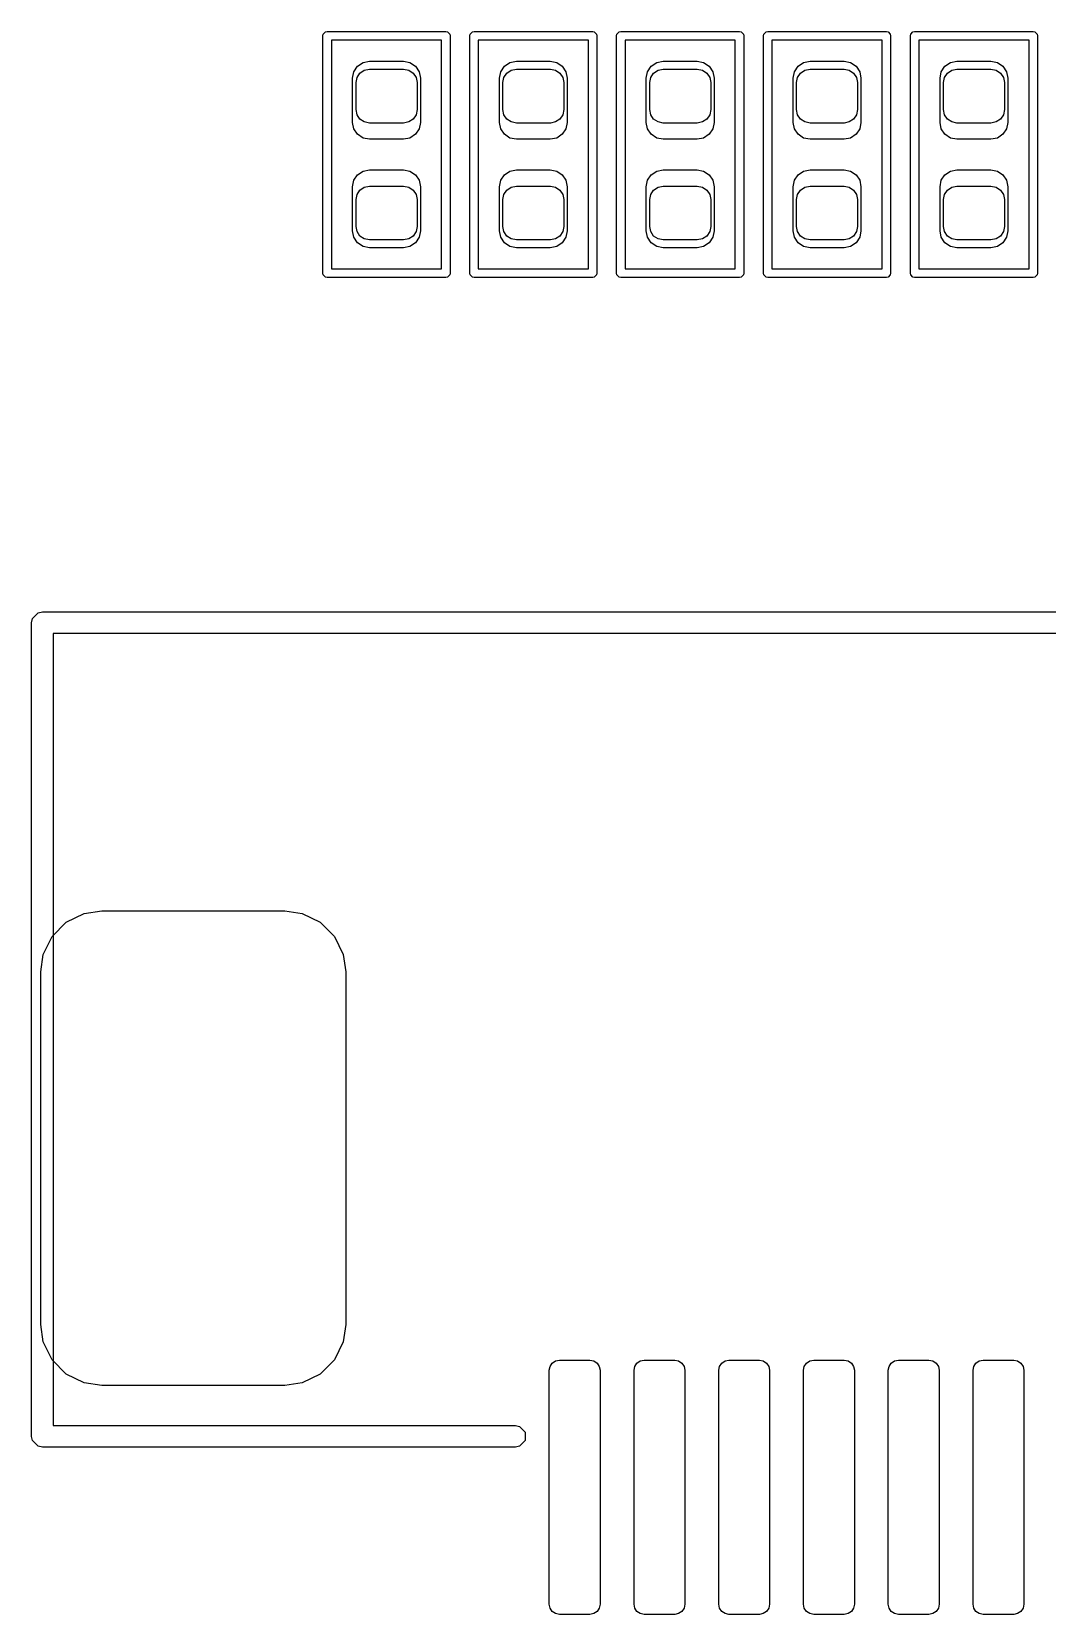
# Model space of a CAD drawing. Extents: x 100 to 191, y -173 to -30.
# Drawn here: x 140.04 to 146.03, y -87.93 to -78.6 of the extents above; entities that cross this region are included whole.
import ezdxf

# ---------------------------------------------------------------- set-up
doc = ezdxf.new("R2010")
doc.units = 0
doc.layers.add('BLACK', color=7, linetype='CONTINUOUS')

msp = doc.modelspace()

# ---------------------------------------------------------------- linework, layer by layer
at = {"layer": 'BLACK', "linetype": 'Continuous'}
for p, q in [((141.7595, -78.62057), (141.761403, -78.611003)), ((141.761403, -78.611003), (141.774933, -78.597473)), ((141.774933, -78.597473), (141.7845, -78.59557)), ((141.7845, -78.59557), (142.4845, -78.59557)), ((142.4845, -78.59557), (142.494067, -78.597473)), ((142.494067, -78.597473), (142.507597, -78.611003)), ((142.507597, -78.611003), (142.5095, -78.62057)), ((142.625833, -78.62057), (142.627736, -78.611003)), ((142.627736, -78.611003), (142.641266, -78.597473)), ((142.641266, -78.597473), (142.650833, -78.59557)), ((142.650833, -78.59557), (143.350833, -78.59557)), ((143.350833, -78.59557), (143.3604, -78.597473)), ((143.3604, -78.597473), (143.37393, -78.611003)), ((143.37393, -78.611003), (143.375833, -78.62057)), ((143.492166, -78.62057), (143.494069, -78.611003)), ((143.494069, -78.611003), (143.507599, -78.597473)), ((143.507599, -78.597473), (143.517166, -78.59557)), ((143.517166, -78.59557), (144.217166, -78.59557)), ((144.217166, -78.59557), (144.226733, -78.597473)), ((144.226733, -78.597473), (144.240263, -78.611003)), ((144.240263, -78.611003), (144.242166, -78.62057)), ((144.358499, -78.62057), (144.360402, -78.611003)), ((144.360402, -78.611003), (144.373932, -78.597473)), ((144.373932, -78.597473), (144.383499, -78.59557)), ((144.383499, -78.59557), (145.083499, -78.59557)), ((145.083499, -78.59557), (145.093066, -78.597473)), ((145.093066, -78.597473), (145.106596, -78.611003)), ((145.106596, -78.611003), (145.108499, -78.62057)), ((145.224832, -78.62057), (145.226735, -78.611003)), ((145.226735, -78.611003), (145.240265, -78.597473)), ((145.240265, -78.597473), (145.249832, -78.59557)), ((145.249832, -78.59557), (145.949832, -78.59557)), ((145.949832, -78.59557), (145.959399, -78.597473)), ((145.959399, -78.597473), (145.972929, -78.611003)), ((145.972929, -78.611003), (145.974832, -78.62057)), ((141.7595, -80.02057), (141.7595, -78.62057)), ((141.8095, -78.64557), (141.8095, -79.99557)), ((142.4595, -78.64557), (141.8095, -78.64557)), ((142.4595, -79.99557), (142.4595, -78.64557)), ((142.5095, -78.62057), (142.5095, -80.02057)), ((142.625833, -80.02057), (142.625833, -78.62057)), ((142.675833, -78.64557), (142.675833, -79.99557)), ((143.325833, -78.64557), (142.675833, -78.64557)), ((143.325833, -79.99557), (143.325833, -78.64557)), ((143.375833, -78.62057), (143.375833, -80.02057)), ((143.492166, -80.02057), (143.492166, -78.62057)), ((143.542166, -78.64557), (143.542166, -79.99557)), ((144.192166, -78.64557), (143.542166, -78.64557)), ((144.192166, -79.99557), (144.192166, -78.64557)), ((144.242166, -78.62057), (144.242166, -80.02057)), ((144.358499, -80.02057), (144.358499, -78.62057)), ((144.408499, -78.64557), (144.408499, -79.99557)), ((145.058499, -78.64557), (144.408499, -78.64557)), ((145.058499, -79.99557), (145.058499, -78.64557)), ((145.108499, -78.62057), (145.108499, -80.02057)), ((145.224832, -80.02057), (145.224832, -78.62057)), ((145.274832, -78.64557), (145.274832, -79.99557)), ((145.924832, -78.64557), (145.274832, -78.64557)), ((145.924832, -79.99557), (145.924832, -78.64557)), ((145.974832, -78.62057), (145.974832, -80.02057)), ((141.942112, -78.832302), (141.963789, -78.799859)), ((141.963789, -78.799859), (141.996232, -78.778182)), ((141.996232, -78.778182), (142.0345, -78.77057)), ((142.0345, -78.77057), (142.2345, -78.77057)), ((142.2345, -78.77057), (142.272768, -78.778182)), ((142.272768, -78.778182), (142.305211, -78.799859)), ((142.305211, -78.799859), (142.326888, -78.832302)), ((142.808445, -78.832302), (142.830122, -78.799859)), ((142.830122, -78.799859), (142.862565, -78.778182)), ((142.862565, -78.778182), (142.900833, -78.77057)), ((142.900833, -78.77057), (143.100833, -78.77057)), ((143.100833, -78.77057), (143.139101, -78.778182)), ((143.139101, -78.778182), (143.171544, -78.799859)), ((143.171544, -78.799859), (143.193221, -78.832302)), ((143.674778, -78.832302), (143.696455, -78.799859)), ((143.696455, -78.799859), (143.728898, -78.778182)), ((143.728898, -78.778182), (143.767166, -78.77057)), ((143.767166, -78.77057), (143.967166, -78.77057)), ((143.967166, -78.77057), (144.005434, -78.778182)), ((144.005434, -78.778182), (144.037877, -78.799859)), ((144.037877, -78.799859), (144.059554, -78.832302)), ((144.541111, -78.832302), (144.562788, -78.799859)), ((144.562788, -78.799859), (144.595231, -78.778182)), ((144.595231, -78.778182), (144.633499, -78.77057)), ((144.633499, -78.77057), (144.833499, -78.77057)), ((144.833499, -78.77057), (144.871767, -78.778182)), ((144.871767, -78.778182), (144.90421, -78.799859)), ((144.90421, -78.799859), (144.925887, -78.832302)), ((145.407444, -78.832302), (145.429121, -78.799859)), ((145.429121, -78.799859), (145.461564, -78.778182)), ((145.461564, -78.778182), (145.499832, -78.77057)), ((145.499832, -78.77057), (145.699832, -78.77057)), ((145.699832, -78.77057), (145.7381, -78.778182)), ((145.7381, -78.778182), (145.770543, -78.799859)), ((145.770543, -78.799859), (145.79222, -78.832302)), ((141.9345, -78.87057), (141.942112, -78.832302)), ((141.9345, -79.13057), (141.9345, -78.87057)), ((141.9545, -78.89607), (141.960552, -78.865647)), ((141.960552, -78.865647), (141.977785, -78.839855)), ((141.977785, -78.839855), (142.003577, -78.822622)), ((142.003577, -78.822622), (142.034, -78.81657)), ((142.034, -78.81657), (142.235, -78.81657)), ((142.235, -78.81657), (142.265423, -78.822622)), ((142.265423, -78.822622), (142.291215, -78.839855)), ((142.291215, -78.839855), (142.308448, -78.865647)), ((142.308448, -78.865647), (142.3145, -78.89607)), ((142.326888, -78.832302), (142.3345, -78.87057)), ((142.3345, -78.87057), (142.3345, -79.13057)), ((142.800833, -78.87057), (142.808445, -78.832302)), ((142.800833, -79.13057), (142.800833, -78.87057)), ((142.820833, -78.89607), (142.826885, -78.865647)), ((142.826885, -78.865647), (142.844118, -78.839855)), ((142.844118, -78.839855), (142.86991, -78.822622)), ((142.86991, -78.822622), (142.900333, -78.81657)), ((142.900333, -78.81657), (143.101333, -78.81657)), ((143.101333, -78.81657), (143.131756, -78.822622)), ((143.131756, -78.822622), (143.157548, -78.839855)), ((143.157548, -78.839855), (143.174781, -78.865647)), ((143.174781, -78.865647), (143.180833, -78.89607)), ((143.193221, -78.832302), (143.200833, -78.87057)), ((143.200833, -78.87057), (143.200833, -79.13057)), ((143.667166, -78.87057), (143.674778, -78.832302)), ((143.667166, -79.13057), (143.667166, -78.87057)), ((143.687166, -78.89607), (143.693218, -78.865647)), ((143.693218, -78.865647), (143.710451, -78.839855)), ((143.710451, -78.839855), (143.736243, -78.822622)), ((143.736243, -78.822622), (143.766666, -78.81657)), ((143.766666, -78.81657), (143.967666, -78.81657)), ((143.967666, -78.81657), (143.998089, -78.822622)), ((143.998089, -78.822622), (144.023881, -78.839855)), ((144.023881, -78.839855), (144.041114, -78.865647)), ((144.041114, -78.865647), (144.047166, -78.89607)), ((144.059554, -78.832302), (144.067166, -78.87057)), ((144.067166, -78.87057), (144.067166, -79.13057)), ((144.533499, -78.87057), (144.541111, -78.832302)), ((144.533499, -79.13057), (144.533499, -78.87057)), ((144.553499, -78.89607), (144.559551, -78.865647)), ((144.559551, -78.865647), (144.576784, -78.839855)), ((144.576784, -78.839855), (144.602576, -78.822622)), ((144.602576, -78.822622), (144.632999, -78.81657)), ((144.632999, -78.81657), (144.833999, -78.81657)), ((144.833999, -78.81657), (144.864422, -78.822622)), ((144.864422, -78.822622), (144.890214, -78.839855)), ((144.890214, -78.839855), (144.907447, -78.865647)), ((144.907447, -78.865647), (144.913499, -78.89607)), ((144.925887, -78.832302), (144.933499, -78.87057)), ((144.933499, -78.87057), (144.933499, -79.13057)), ((145.399832, -78.87057), (145.407444, -78.832302)), ((145.399832, -79.13057), (145.399832, -78.87057)), ((145.419832, -78.89607), (145.425884, -78.865647)), ((145.425884, -78.865647), (145.443117, -78.839855)), ((145.443117, -78.839855), (145.468909, -78.822622)), ((145.468909, -78.822622), (145.499332, -78.81657)), ((145.499332, -78.81657), (145.700332, -78.81657)), ((145.700332, -78.81657), (145.730755, -78.822622)), ((145.730755, -78.822622), (145.756547, -78.839855)), ((145.756547, -78.839855), (145.77378, -78.865647)), ((145.77378, -78.865647), (145.779832, -78.89607)), ((145.79222, -78.832302), (145.799832, -78.87057)), ((145.799832, -78.87057), (145.799832, -79.13057)), ((141.9545, -79.05507), (141.9545, -78.89607)), ((142.3145, -78.89607), (142.3145, -79.05507)), ((142.820833, -79.05507), (142.820833, -78.89607)), ((143.180833, -78.89607), (143.180833, -79.05507)), ((143.687166, -79.05507), (143.687166, -78.89607)), ((144.047166, -78.89607), (144.047166, -79.05507)), ((144.553499, -79.05507), (144.553499, -78.89607)), ((144.913499, -78.89607), (144.913499, -79.05507)), ((145.419832, -79.05507), (145.419832, -78.89607)), ((145.779832, -78.89607), (145.779832, -79.05507)), ((141.960552, -79.085493), (141.9545, -79.05507)), ((142.3145, -79.05507), (142.308448, -79.085493)), ((142.826885, -79.085493), (142.820833, -79.05507)), ((143.180833, -79.05507), (143.174781, -79.085493)), ((143.693218, -79.085493), (143.687166, -79.05507)), ((144.047166, -79.05507), (144.041114, -79.085493)), ((144.559551, -79.085493), (144.553499, -79.05507)), ((144.913499, -79.05507), (144.907447, -79.085493)), ((145.425884, -79.085493), (145.419832, -79.05507)), ((145.779832, -79.05507), (145.77378, -79.085493)), ((141.942112, -79.168838), (141.9345, -79.13057)), ((141.963789, -79.201281), (141.942112, -79.168838)), ((141.977785, -79.111285), (141.960552, -79.085493)), ((142.003577, -79.128518), (141.977785, -79.111285)), ((142.034, -79.13457), (142.003577, -79.128518)), ((142.235, -79.13457), (142.034, -79.13457)), ((142.265423, -79.128518), (142.235, -79.13457)), ((142.291215, -79.111285), (142.265423, -79.128518)), ((142.308448, -79.085493), (142.291215, -79.111285)), ((142.326888, -79.168838), (142.305211, -79.201281)), ((142.3345, -79.13057), (142.326888, -79.168838)), ((142.808445, -79.168838), (142.800833, -79.13057)), ((142.830122, -79.201281), (142.808445, -79.168838)), ((142.844118, -79.111285), (142.826885, -79.085493)), ((142.86991, -79.128518), (142.844118, -79.111285)), ((142.900333, -79.13457), (142.86991, -79.128518)), ((143.101333, -79.13457), (142.900333, -79.13457)), ((143.131756, -79.128518), (143.101333, -79.13457)), ((143.157548, -79.111285), (143.131756, -79.128518)), ((143.174781, -79.085493), (143.157548, -79.111285)), ((143.193221, -79.168838), (143.171544, -79.201281)), ((143.200833, -79.13057), (143.193221, -79.168838)), ((143.674778, -79.168838), (143.667166, -79.13057)), ((143.696455, -79.201281), (143.674778, -79.168838)), ((143.710451, -79.111285), (143.693218, -79.085493)), ((143.736243, -79.128518), (143.710451, -79.111285)), ((143.766666, -79.13457), (143.736243, -79.128518)), ((143.967666, -79.13457), (143.766666, -79.13457)), ((143.998089, -79.128518), (143.967666, -79.13457)), ((144.023881, -79.111285), (143.998089, -79.128518)), ((144.041114, -79.085493), (144.023881, -79.111285)), ((144.059554, -79.168838), (144.037877, -79.201281)), ((144.067166, -79.13057), (144.059554, -79.168838)), ((144.541111, -79.168838), (144.533499, -79.13057)), ((144.562788, -79.201281), (144.541111, -79.168838)), ((144.576784, -79.111285), (144.559551, -79.085493)), ((144.602576, -79.128518), (144.576784, -79.111285)), ((144.632999, -79.13457), (144.602576, -79.128518)), ((144.833999, -79.13457), (144.632999, -79.13457)), ((144.864422, -79.128518), (144.833999, -79.13457)), ((144.890214, -79.111285), (144.864422, -79.128518)), ((144.907447, -79.085493), (144.890214, -79.111285)), ((144.925887, -79.168838), (144.90421, -79.201281)), ((144.933499, -79.13057), (144.925887, -79.168838)), ((145.407444, -79.168838), (145.399832, -79.13057)), ((145.429121, -79.201281), (145.407444, -79.168838)), ((145.443117, -79.111285), (145.425884, -79.085493)), ((145.468909, -79.128518), (145.443117, -79.111285)), ((145.499332, -79.13457), (145.468909, -79.128518)), ((145.700332, -79.13457), (145.499332, -79.13457)), ((145.730755, -79.128518), (145.700332, -79.13457)), ((145.756547, -79.111285), (145.730755, -79.128518)), ((145.77378, -79.085493), (145.756547, -79.111285)), ((145.79222, -79.168838), (145.770543, -79.201281)), ((145.799832, -79.13057), (145.79222, -79.168838)), ((141.996232, -79.222958), (141.963789, -79.201281)), ((142.0345, -79.23057), (141.996232, -79.222958)), ((142.2345, -79.23057), (142.0345, -79.23057)), ((142.272768, -79.222958), (142.2345, -79.23057)), ((142.305211, -79.201281), (142.272768, -79.222958)), ((142.862565, -79.222958), (142.830122, -79.201281)), ((142.900833, -79.23057), (142.862565, -79.222958)), ((143.100833, -79.23057), (142.900833, -79.23057)), ((143.139101, -79.222958), (143.100833, -79.23057)), ((143.171544, -79.201281), (143.139101, -79.222958)), ((143.728898, -79.222958), (143.696455, -79.201281)), ((143.767166, -79.23057), (143.728898, -79.222958)), ((143.967166, -79.23057), (143.767166, -79.23057)), ((144.005434, -79.222958), (143.967166, -79.23057)), ((144.037877, -79.201281), (144.005434, -79.222958)), ((144.595231, -79.222958), (144.562788, -79.201281)), ((144.633499, -79.23057), (144.595231, -79.222958)), ((144.833499, -79.23057), (144.633499, -79.23057)), ((144.871767, -79.222958), (144.833499, -79.23057)), ((144.90421, -79.201281), (144.871767, -79.222958)), ((145.461564, -79.222958), (145.429121, -79.201281)), ((145.499832, -79.23057), (145.461564, -79.222958)), ((145.699832, -79.23057), (145.499832, -79.23057)), ((145.7381, -79.222958), (145.699832, -79.23057)), ((145.770543, -79.201281), (145.7381, -79.222958)), ((141.942112, -79.472302), (141.963789, -79.439859)), ((141.963789, -79.439859), (141.996232, -79.418182)), ((141.996232, -79.418182), (142.0345, -79.41057)), ((142.0345, -79.41057), (142.2345, -79.41057)), ((142.2345, -79.41057), (142.272768, -79.418182)), ((142.272768, -79.418182), (142.305211, -79.439859)), ((142.305211, -79.439859), (142.326888, -79.472302)), ((142.808445, -79.472302), (142.830122, -79.439859)), ((142.830122, -79.439859), (142.862565, -79.418182)), ((142.862565, -79.418182), (142.900833, -79.41057)), ((142.900833, -79.41057), (143.100833, -79.41057)), ((143.100833, -79.41057), (143.139101, -79.418182)), ((143.139101, -79.418182), (143.171544, -79.439859)), ((143.171544, -79.439859), (143.193221, -79.472302)), ((143.674778, -79.472302), (143.696455, -79.439859)), ((143.696455, -79.439859), (143.728898, -79.418182)), ((143.728898, -79.418182), (143.767166, -79.41057)), ((143.767166, -79.41057), (143.967166, -79.41057)), ((143.967166, -79.41057), (144.005434, -79.418182)), ((144.005434, -79.418182), (144.037877, -79.439859)), ((144.037877, -79.439859), (144.059554, -79.472302)), ((144.541111, -79.472302), (144.562788, -79.439859)), ((144.562788, -79.439859), (144.595231, -79.418182)), ((144.595231, -79.418182), (144.633499, -79.41057)), ((144.633499, -79.41057), (144.833499, -79.41057)), ((144.833499, -79.41057), (144.871767, -79.418182)), ((144.871767, -79.418182), (144.90421, -79.439859)), ((144.90421, -79.439859), (144.925887, -79.472302)), ((145.407444, -79.472302), (145.429121, -79.439859)), ((145.429121, -79.439859), (145.461564, -79.418182)), ((145.461564, -79.418182), (145.499832, -79.41057)), ((145.499832, -79.41057), (145.699832, -79.41057)), ((145.699832, -79.41057), (145.7381, -79.418182)), ((145.7381, -79.418182), (145.770543, -79.439859)), ((145.770543, -79.439859), (145.79222, -79.472302)), ((141.9345, -79.51057), (141.942112, -79.472302)), ((141.9345, -79.77057), (141.9345, -79.51057)), ((141.960552, -79.555647), (141.977785, -79.529855)), ((141.977785, -79.529855), (142.003577, -79.512622)), ((142.003577, -79.512622), (142.034, -79.50657)), ((142.034, -79.50657), (142.235, -79.50657)), ((142.235, -79.50657), (142.265423, -79.512622)), ((142.265423, -79.512622), (142.291215, -79.529855)), ((142.291215, -79.529855), (142.308448, -79.555647)), ((142.326888, -79.472302), (142.3345, -79.51057)), ((142.3345, -79.51057), (142.3345, -79.77057)), ((142.800833, -79.51057), (142.808445, -79.472302)), ((142.800833, -79.77057), (142.800833, -79.51057)), ((142.826885, -79.555647), (142.844118, -79.529855)), ((142.844118, -79.529855), (142.86991, -79.512622)), ((142.86991, -79.512622), (142.900333, -79.50657)), ((142.900333, -79.50657), (143.101333, -79.50657)), ((143.101333, -79.50657), (143.131756, -79.512622)), ((143.131756, -79.512622), (143.157548, -79.529855)), ((143.157548, -79.529855), (143.174781, -79.555647)), ((143.193221, -79.472302), (143.200833, -79.51057)), ((143.200833, -79.51057), (143.200833, -79.77057)), ((143.667166, -79.51057), (143.674778, -79.472302)), ((143.667166, -79.77057), (143.667166, -79.51057)), ((143.693218, -79.555647), (143.710451, -79.529855)), ((143.710451, -79.529855), (143.736243, -79.512622)), ((143.736243, -79.512622), (143.766666, -79.50657)), ((143.766666, -79.50657), (143.967666, -79.50657)), ((143.967666, -79.50657), (143.998089, -79.512622)), ((143.998089, -79.512622), (144.023881, -79.529855)), ((144.023881, -79.529855), (144.041114, -79.555647)), ((144.059554, -79.472302), (144.067166, -79.51057)), ((144.067166, -79.51057), (144.067166, -79.77057)), ((144.533499, -79.51057), (144.541111, -79.472302)), ((144.533499, -79.77057), (144.533499, -79.51057)), ((144.559551, -79.555647), (144.576784, -79.529855)), ((144.576784, -79.529855), (144.602576, -79.512622)), ((144.602576, -79.512622), (144.632999, -79.50657)), ((144.632999, -79.50657), (144.833999, -79.50657)), ((144.833999, -79.50657), (144.864422, -79.512622)), ((144.864422, -79.512622), (144.890214, -79.529855)), ((144.890214, -79.529855), (144.907447, -79.555647)), ((144.925887, -79.472302), (144.933499, -79.51057)), ((144.933499, -79.51057), (144.933499, -79.77057)), ((145.399832, -79.51057), (145.407444, -79.472302)), ((145.399832, -79.77057), (145.399832, -79.51057)), ((145.425884, -79.555647), (145.443117, -79.529855)), ((145.443117, -79.529855), (145.468909, -79.512622)), ((145.468909, -79.512622), (145.499332, -79.50657)), ((145.499332, -79.50657), (145.700332, -79.50657)), ((145.700332, -79.50657), (145.730755, -79.512622)), ((145.730755, -79.512622), (145.756547, -79.529855)), ((145.756547, -79.529855), (145.77378, -79.555647)), ((145.79222, -79.472302), (145.799832, -79.51057)), ((145.799832, -79.51057), (145.799832, -79.77057)), ((141.9545, -79.58607), (141.960552, -79.555647)), ((141.9545, -79.74507), (141.9545, -79.58607)), ((142.308448, -79.555647), (142.3145, -79.58607)), ((142.3145, -79.58607), (142.3145, -79.74507)), ((142.820833, -79.58607), (142.826885, -79.555647)), ((142.820833, -79.74507), (142.820833, -79.58607)), ((143.174781, -79.555647), (143.180833, -79.58607)), ((143.180833, -79.58607), (143.180833, -79.74507)), ((143.687166, -79.58607), (143.693218, -79.555647)), ((143.687166, -79.74507), (143.687166, -79.58607)), ((144.041114, -79.555647), (144.047166, -79.58607)), ((144.047166, -79.58607), (144.047166, -79.74507)), ((144.553499, -79.58607), (144.559551, -79.555647)), ((144.553499, -79.74507), (144.553499, -79.58607)), ((144.907447, -79.555647), (144.913499, -79.58607)), ((144.913499, -79.58607), (144.913499, -79.74507)), ((145.419832, -79.58607), (145.425884, -79.555647)), ((145.419832, -79.74507), (145.419832, -79.58607)), ((145.77378, -79.555647), (145.779832, -79.58607)), ((145.779832, -79.58607), (145.779832, -79.74507)), ((141.942112, -79.808838), (141.9345, -79.77057)), ((141.963789, -79.841281), (141.942112, -79.808838)), ((141.960552, -79.775493), (141.9545, -79.74507)), ((141.977785, -79.801285), (141.960552, -79.775493)), ((142.003577, -79.818518), (141.977785, -79.801285)), ((142.034, -79.82457), (142.003577, -79.818518)), ((142.235, -79.82457), (142.034, -79.82457)), ((142.265423, -79.818518), (142.235, -79.82457)), ((142.291215, -79.801285), (142.265423, -79.818518)), ((142.308448, -79.775493), (142.291215, -79.801285)), ((142.326888, -79.808838), (142.305211, -79.841281)), ((142.3145, -79.74507), (142.308448, -79.775493)), ((142.3345, -79.77057), (142.326888, -79.808838)), ((142.808445, -79.808838), (142.800833, -79.77057)), ((142.830122, -79.841281), (142.808445, -79.808838)), ((142.826885, -79.775493), (142.820833, -79.74507)), ((142.844118, -79.801285), (142.826885, -79.775493)), ((142.86991, -79.818518), (142.844118, -79.801285)), ((142.900333, -79.82457), (142.86991, -79.818518)), ((143.101333, -79.82457), (142.900333, -79.82457)), ((143.131756, -79.818518), (143.101333, -79.82457)), ((143.157548, -79.801285), (143.131756, -79.818518)), ((143.174781, -79.775493), (143.157548, -79.801285)), ((143.193221, -79.808838), (143.171544, -79.841281)), ((143.180833, -79.74507), (143.174781, -79.775493)), ((143.200833, -79.77057), (143.193221, -79.808838)), ((143.674778, -79.808838), (143.667166, -79.77057)), ((143.696455, -79.841281), (143.674778, -79.808838)), ((143.693218, -79.775493), (143.687166, -79.74507)), ((143.710451, -79.801285), (143.693218, -79.775493)), ((143.736243, -79.818518), (143.710451, -79.801285)), ((143.766666, -79.82457), (143.736243, -79.818518)), ((143.967666, -79.82457), (143.766666, -79.82457)), ((143.998089, -79.818518), (143.967666, -79.82457)), ((144.023881, -79.801285), (143.998089, -79.818518)), ((144.041114, -79.775493), (144.023881, -79.801285)), ((144.059554, -79.808838), (144.037877, -79.841281)), ((144.047166, -79.74507), (144.041114, -79.775493)), ((144.067166, -79.77057), (144.059554, -79.808838)), ((144.541111, -79.808838), (144.533499, -79.77057)), ((144.562788, -79.841281), (144.541111, -79.808838)), ((144.559551, -79.775493), (144.553499, -79.74507)), ((144.576784, -79.801285), (144.559551, -79.775493)), ((144.602576, -79.818518), (144.576784, -79.801285)), ((144.632999, -79.82457), (144.602576, -79.818518)), ((144.833999, -79.82457), (144.632999, -79.82457)), ((144.864422, -79.818518), (144.833999, -79.82457)), ((144.890214, -79.801285), (144.864422, -79.818518)), ((144.907447, -79.775493), (144.890214, -79.801285)), ((144.925887, -79.808838), (144.90421, -79.841281)), ((144.913499, -79.74507), (144.907447, -79.775493)), ((144.933499, -79.77057), (144.925887, -79.808838)), ((145.407444, -79.808838), (145.399832, -79.77057)), ((145.429121, -79.841281), (145.407444, -79.808838)), ((145.425884, -79.775493), (145.419832, -79.74507)), ((145.443117, -79.801285), (145.425884, -79.775493)), ((145.468909, -79.818518), (145.443117, -79.801285)), ((145.499332, -79.82457), (145.468909, -79.818518)), ((145.700332, -79.82457), (145.499332, -79.82457)), ((145.730755, -79.818518), (145.700332, -79.82457)), ((145.756547, -79.801285), (145.730755, -79.818518)), ((145.77378, -79.775493), (145.756547, -79.801285)), ((145.79222, -79.808838), (145.770543, -79.841281)), ((145.779832, -79.74507), (145.77378, -79.775493)), ((145.799832, -79.77057), (145.79222, -79.808838)), ((141.996232, -79.862958), (141.963789, -79.841281)), ((142.0345, -79.87057), (141.996232, -79.862958)), ((142.2345, -79.87057), (142.0345, -79.87057)), ((142.272768, -79.862958), (142.2345, -79.87057)), ((142.305211, -79.841281), (142.272768, -79.862958)), ((142.862565, -79.862958), (142.830122, -79.841281)), ((142.900833, -79.87057), (142.862565, -79.862958)), ((143.100833, -79.87057), (142.900833, -79.87057)), ((143.139101, -79.862958), (143.100833, -79.87057)), ((143.171544, -79.841281), (143.139101, -79.862958)), ((143.728898, -79.862958), (143.696455, -79.841281)), ((143.767166, -79.87057), (143.728898, -79.862958)), ((143.967166, -79.87057), (143.767166, -79.87057)), ((144.005434, -79.862958), (143.967166, -79.87057)), ((144.037877, -79.841281), (144.005434, -79.862958)), ((144.595231, -79.862958), (144.562788, -79.841281)), ((144.633499, -79.87057), (144.595231, -79.862958)), ((144.833499, -79.87057), (144.633499, -79.87057)), ((144.871767, -79.862958), (144.833499, -79.87057)), ((144.90421, -79.841281), (144.871767, -79.862958)), ((145.461564, -79.862958), (145.429121, -79.841281)), ((145.499832, -79.87057), (145.461564, -79.862958)), ((145.699832, -79.87057), (145.499832, -79.87057)), ((145.7381, -79.862958), (145.699832, -79.87057)), ((145.770543, -79.841281), (145.7381, -79.862958)), ((141.8095, -79.99557), (142.4595, -79.99557)), ((142.675833, -79.99557), (143.325833, -79.99557)), ((143.542166, -79.99557), (144.192166, -79.99557)), ((144.408499, -79.99557), (145.058499, -79.99557)), ((145.274832, -79.99557), (145.924832, -79.99557)), ((141.761403, -80.030137), (141.7595, -80.02057)), ((141.774933, -80.043667), (141.761403, -80.030137)), ((141.7845, -80.04557), (141.774933, -80.043667)), ((142.4845, -80.04557), (141.7845, -80.04557)), ((142.494067, -80.043667), (142.4845, -80.04557)), ((142.507597, -80.030137), (142.494067, -80.043667)), ((142.5095, -80.02057), (142.507597, -80.030137)), ((142.627736, -80.030137), (142.625833, -80.02057)), ((142.641266, -80.043667), (142.627736, -80.030137)), ((142.650833, -80.04557), (142.641266, -80.043667)), ((143.350833, -80.04557), (142.650833, -80.04557)), ((143.3604, -80.043667), (143.350833, -80.04557)), ((143.37393, -80.030137), (143.3604, -80.043667)), ((143.375833, -80.02057), (143.37393, -80.030137)), ((143.494069, -80.030137), (143.492166, -80.02057)), ((143.507599, -80.043667), (143.494069, -80.030137)), ((143.517166, -80.04557), (143.507599, -80.043667)), ((144.217166, -80.04557), (143.517166, -80.04557)), ((144.226733, -80.043667), (144.217166, -80.04557)), ((144.240263, -80.030137), (144.226733, -80.043667)), ((144.242166, -80.02057), (144.240263, -80.030137)), ((144.360402, -80.030137), (144.358499, -80.02057)), ((144.373932, -80.043667), (144.360402, -80.030137)), ((144.383499, -80.04557), (144.373932, -80.043667)), ((145.083499, -80.04557), (144.383499, -80.04557)), ((145.093066, -80.043667), (145.083499, -80.04557)), ((145.106596, -80.030137), (145.093066, -80.043667)), ((145.108499, -80.02057), (145.106596, -80.030137)), ((145.226735, -80.030137), (145.224832, -80.02057)), ((145.240265, -80.043667), (145.226735, -80.030137)), ((145.249832, -80.04557), (145.240265, -80.043667)), ((145.949832, -80.04557), (145.249832, -80.04557)), ((145.959399, -80.043667), (145.949832, -80.04557)), ((145.972929, -80.030137), (145.959399, -80.043667)), ((145.974832, -80.02057), (145.972929, -80.030137)), ((140.041, -82.08232), (140.045834, -82.05802)), ((140.045834, -82.05802), (140.0802, -82.023654)), ((140.0802, -82.023654), (140.1045, -82.01882)), ((140.1045, -82.01882), (157.8845, -82.01882)), ((140.041, -86.88232), (140.041, -82.08232)), ((157.821, -82.14582), (140.168, -82.14582)), ((140.168, -82.14582), (140.168, -86.81882)), ((140.245312, -83.849334), (140.351779, -83.797286)), ((140.245312, -83.849334), (140.351779, -83.797286)), ((140.351779, -83.797286), (140.4545, -83.78232)), ((140.351779, -83.797286), (140.4545, -83.78232)), ((140.4545, -83.78232), (141.5345, -83.78232)), ((140.4545, -83.78232), (141.5345, -83.78232)), ((141.5345, -83.78232), (141.637221, -83.797286)), ((141.5345, -83.78232), (141.637221, -83.797286)), ((141.637221, -83.797286), (141.743688, -83.849334)), ((141.637221, -83.797286), (141.743688, -83.849334)), ((140.109466, -84.039599), (140.161514, -83.933132)), ((140.109466, -84.039599), (140.161514, -83.933132)), ((140.161514, -83.933132), (140.245312, -83.849334)), ((140.161514, -83.933132), (140.245312, -83.849334)), ((141.743688, -83.849334), (141.827486, -83.933132)), ((141.743688, -83.849334), (141.827486, -83.933132)), ((141.827486, -83.933132), (141.879534, -84.039599)), ((141.827486, -83.933132), (141.879534, -84.039599)), ((140.0945, -84.14232), (140.109466, -84.039599)), ((140.0945, -84.14232), (140.109466, -84.039599)), ((141.879534, -84.039599), (141.8945, -84.14232)), ((141.879534, -84.039599), (141.8945, -84.14232)), ((140.0945, -86.22232), (140.0945, -84.14232)), ((140.0945, -86.22232), (140.0945, -84.14232)), ((141.8945, -84.14232), (141.8945, -86.22232)), ((141.8945, -84.14232), (141.8945, -86.22232)), ((140.109466, -86.325041), (140.0945, -86.22232)), ((140.109466, -86.325041), (140.0945, -86.22232)), ((141.8945, -86.22232), (141.879534, -86.325041)), ((141.8945, -86.22232), (141.879534, -86.325041)), ((140.161514, -86.431508), (140.109466, -86.325041)), ((140.161514, -86.431508), (140.109466, -86.325041)), ((141.879534, -86.325041), (141.827486, -86.431508)), ((141.879534, -86.325041), (141.827486, -86.431508)), ((140.245312, -86.515306), (140.161514, -86.431508)), ((140.245312, -86.515306), (140.161514, -86.431508)), ((141.827486, -86.431508), (141.743688, -86.515306)), ((141.827486, -86.431508), (141.743688, -86.515306)), ((143.099067, -86.469359), (143.112074, -86.449894)), ((143.099067, -86.469359), (143.112074, -86.449894)), ((143.112074, -86.449894), (143.131539, -86.436887)), ((143.112074, -86.449894), (143.131539, -86.436887)), ((143.131539, -86.436887), (143.1545, -86.43232)), ((143.131539, -86.436887), (143.1545, -86.43232)), ((143.1545, -86.43232), (143.3345, -86.43232)), ((143.1545, -86.43232), (143.3345, -86.43232)), ((143.3345, -86.43232), (143.357461, -86.436887)), ((143.3345, -86.43232), (143.357461, -86.436887)), ((143.357461, -86.436887), (143.376926, -86.449894)), ((143.357461, -86.436887), (143.376926, -86.449894)), ((143.376926, -86.449894), (143.389933, -86.469359)), ((143.376926, -86.449894), (143.389933, -86.469359)), ((143.599067, -86.469359), (143.612074, -86.449894)), ((143.599067, -86.469359), (143.612074, -86.449894)), ((143.612074, -86.449894), (143.631539, -86.436887)), ((143.612074, -86.449894), (143.631539, -86.436887)), ((143.631539, -86.436887), (143.6545, -86.43232)), ((143.631539, -86.436887), (143.6545, -86.43232)), ((143.6545, -86.43232), (143.8345, -86.43232)), ((143.6545, -86.43232), (143.8345, -86.43232)), ((143.8345, -86.43232), (143.857461, -86.436887)), ((143.8345, -86.43232), (143.857461, -86.436887)), ((143.857461, -86.436887), (143.876926, -86.449894)), ((143.857461, -86.436887), (143.876926, -86.449894)), ((143.876926, -86.449894), (143.889933, -86.469359)), ((143.876926, -86.449894), (143.889933, -86.469359)), ((144.099067, -86.469359), (144.112074, -86.449894)), ((144.099067, -86.469359), (144.112074, -86.449894)), ((144.112074, -86.449894), (144.131539, -86.436887)), ((144.112074, -86.449894), (144.131539, -86.436887)), ((144.131539, -86.436887), (144.1545, -86.43232)), ((144.131539, -86.436887), (144.1545, -86.43232)), ((144.1545, -86.43232), (144.3345, -86.43232)), ((144.1545, -86.43232), (144.3345, -86.43232)), ((144.3345, -86.43232), (144.357461, -86.436887)), ((144.3345, -86.43232), (144.357461, -86.436887)), ((144.357461, -86.436887), (144.376926, -86.449894)), ((144.357461, -86.436887), (144.376926, -86.449894)), ((144.376926, -86.449894), (144.389933, -86.469359)), ((144.376926, -86.449894), (144.389933, -86.469359)), ((144.599067, -86.469359), (144.612074, -86.449894)), ((144.599067, -86.469359), (144.612074, -86.449894)), ((144.612074, -86.449894), (144.631539, -86.436887)), ((144.612074, -86.449894), (144.631539, -86.436887)), ((144.631539, -86.436887), (144.6545, -86.43232)), ((144.631539, -86.436887), (144.6545, -86.43232)), ((144.6545, -86.43232), (144.8345, -86.43232)), ((144.6545, -86.43232), (144.8345, -86.43232)), ((144.8345, -86.43232), (144.857461, -86.436887)), ((144.8345, -86.43232), (144.857461, -86.436887)), ((144.857461, -86.436887), (144.876926, -86.449894)), ((144.857461, -86.436887), (144.876926, -86.449894)), ((144.876926, -86.449894), (144.889933, -86.469359)), ((144.876926, -86.449894), (144.889933, -86.469359)), ((145.099067, -86.469359), (145.112074, -86.449894)), ((145.099067, -86.469359), (145.112074, -86.449894)), ((145.112074, -86.449894), (145.131539, -86.436887)), ((145.112074, -86.449894), (145.131539, -86.436887)), ((145.131539, -86.436887), (145.1545, -86.43232)), ((145.131539, -86.436887), (145.1545, -86.43232)), ((145.1545, -86.43232), (145.3345, -86.43232)), ((145.1545, -86.43232), (145.3345, -86.43232)), ((145.3345, -86.43232), (145.357461, -86.436887)), ((145.3345, -86.43232), (145.357461, -86.436887)), ((145.357461, -86.436887), (145.376926, -86.449894)), ((145.357461, -86.436887), (145.376926, -86.449894)), ((145.376926, -86.449894), (145.389933, -86.469359)), ((145.376926, -86.449894), (145.389933, -86.469359)), ((145.599067, -86.469359), (145.612074, -86.449894)), ((145.599067, -86.469359), (145.612074, -86.449894)), ((145.612074, -86.449894), (145.631539, -86.436887)), ((145.612074, -86.449894), (145.631539, -86.436887)), ((145.631539, -86.436887), (145.6545, -86.43232)), ((145.631539, -86.436887), (145.6545, -86.43232)), ((145.6545, -86.43232), (145.8345, -86.43232)), ((145.6545, -86.43232), (145.8345, -86.43232)), ((145.8345, -86.43232), (145.857461, -86.436887)), ((145.8345, -86.43232), (145.857461, -86.436887)), ((145.857461, -86.436887), (145.876926, -86.449894)), ((145.857461, -86.436887), (145.876926, -86.449894)), ((145.876926, -86.449894), (145.889933, -86.469359)), ((145.876926, -86.449894), (145.889933, -86.469359)), ((140.351779, -86.567354), (140.245312, -86.515306)), ((140.351779, -86.567354), (140.245312, -86.515306)), ((141.743688, -86.515306), (141.637221, -86.567354)), ((141.743688, -86.515306), (141.637221, -86.567354)), ((143.0945, -86.49232), (143.099067, -86.469359)), ((143.0945, -86.49232), (143.099067, -86.469359)), ((143.0945, -87.87232), (143.0945, -86.49232)), ((143.0945, -87.87232), (143.0945, -86.49232)), ((143.389933, -86.469359), (143.3945, -86.49232)), ((143.389933, -86.469359), (143.3945, -86.49232)), ((143.3945, -86.49232), (143.3945, -87.87232)), ((143.3945, -86.49232), (143.3945, -87.87232)), ((143.5945, -86.49232), (143.599067, -86.469359)), ((143.5945, -86.49232), (143.599067, -86.469359)), ((143.5945, -87.87232), (143.5945, -86.49232)), ((143.5945, -87.87232), (143.5945, -86.49232)), ((143.889933, -86.469359), (143.8945, -86.49232)), ((143.889933, -86.469359), (143.8945, -86.49232)), ((143.8945, -86.49232), (143.8945, -87.87232)), ((143.8945, -86.49232), (143.8945, -87.87232)), ((144.0945, -86.49232), (144.099067, -86.469359)), ((144.0945, -86.49232), (144.099067, -86.469359)), ((144.0945, -87.87232), (144.0945, -86.49232)), ((144.0945, -87.87232), (144.0945, -86.49232)), ((144.389933, -86.469359), (144.3945, -86.49232)), ((144.389933, -86.469359), (144.3945, -86.49232)), ((144.3945, -86.49232), (144.3945, -87.87232)), ((144.3945, -86.49232), (144.3945, -87.87232)), ((144.5945, -86.49232), (144.599067, -86.469359)), ((144.5945, -86.49232), (144.599067, -86.469359)), ((144.5945, -87.87232), (144.5945, -86.49232)), ((144.5945, -87.87232), (144.5945, -86.49232)), ((144.889933, -86.469359), (144.8945, -86.49232)), ((144.889933, -86.469359), (144.8945, -86.49232)), ((144.8945, -86.49232), (144.8945, -87.87232)), ((144.8945, -86.49232), (144.8945, -87.87232)), ((145.0945, -86.49232), (145.099067, -86.469359)), ((145.0945, -86.49232), (145.099067, -86.469359)), ((145.0945, -87.87232), (145.0945, -86.49232)), ((145.0945, -87.87232), (145.0945, -86.49232)), ((145.389933, -86.469359), (145.3945, -86.49232)), ((145.389933, -86.469359), (145.3945, -86.49232)), ((145.3945, -86.49232), (145.3945, -87.87232)), ((145.3945, -86.49232), (145.3945, -87.87232)), ((145.5945, -86.49232), (145.599067, -86.469359)), ((145.5945, -86.49232), (145.599067, -86.469359)), ((145.5945, -87.87232), (145.5945, -86.49232)), ((145.5945, -87.87232), (145.5945, -86.49232)), ((145.889933, -86.469359), (145.8945, -86.49232)), ((145.889933, -86.469359), (145.8945, -86.49232)), ((145.8945, -86.49232), (145.8945, -87.87232)), ((145.8945, -86.49232), (145.8945, -87.87232)), ((140.4545, -86.58232), (140.351779, -86.567354)), ((140.4545, -86.58232), (140.351779, -86.567354)), ((141.5345, -86.58232), (140.4545, -86.58232)), ((141.5345, -86.58232), (140.4545, -86.58232)), ((141.637221, -86.567354), (141.5345, -86.58232)), ((141.637221, -86.567354), (141.5345, -86.58232)), ((140.168, -86.81882), (142.8945, -86.81882)), ((142.8945, -86.81882), (142.9188, -86.823654)), ((142.9188, -86.823654), (142.953166, -86.85802)), ((140.045834, -86.90662), (140.041, -86.88232)), ((140.0802, -86.940986), (140.045834, -86.90662)), ((142.953166, -86.90662), (142.9188, -86.940986)), ((142.953166, -86.85802), (142.953166, -86.90662)), ((140.1045, -86.94582), (140.0802, -86.940986)), ((142.8945, -86.94582), (140.1045, -86.94582)), ((142.9188, -86.940986), (142.8945, -86.94582)), ((143.099067, -87.895281), (143.0945, -87.87232)), ((143.099067, -87.895281), (143.0945, -87.87232)), ((143.112074, -87.914746), (143.099067, -87.895281)), ((143.112074, -87.914746), (143.099067, -87.895281)), ((143.131539, -87.927753), (143.112074, -87.914746)), ((143.131539, -87.927753), (143.112074, -87.914746)), ((143.1545, -87.93232), (143.131539, -87.927753)), ((143.1545, -87.93232), (143.131539, -87.927753)), ((143.3345, -87.93232), (143.1545, -87.93232)), ((143.3345, -87.93232), (143.1545, -87.93232)), ((143.357461, -87.927753), (143.3345, -87.93232)), ((143.357461, -87.927753), (143.3345, -87.93232)), ((143.376926, -87.914746), (143.357461, -87.927753)), ((143.376926, -87.914746), (143.357461, -87.927753)), ((143.389933, -87.895281), (143.376926, -87.914746)), ((143.389933, -87.895281), (143.376926, -87.914746)), ((143.3945, -87.87232), (143.389933, -87.895281)), ((143.3945, -87.87232), (143.389933, -87.895281)), ((143.599067, -87.895281), (143.5945, -87.87232)), ((143.599067, -87.895281), (143.5945, -87.87232)), ((143.612074, -87.914746), (143.599067, -87.895281)), ((143.612074, -87.914746), (143.599067, -87.895281)), ((143.631539, -87.927753), (143.612074, -87.914746)), ((143.631539, -87.927753), (143.612074, -87.914746)), ((143.6545, -87.93232), (143.631539, -87.927753)), ((143.6545, -87.93232), (143.631539, -87.927753)), ((143.8345, -87.93232), (143.6545, -87.93232)), ((143.8345, -87.93232), (143.6545, -87.93232)), ((143.857461, -87.927753), (143.8345, -87.93232)), ((143.857461, -87.927753), (143.8345, -87.93232)), ((143.876926, -87.914746), (143.857461, -87.927753)), ((143.876926, -87.914746), (143.857461, -87.927753)), ((143.889933, -87.895281), (143.876926, -87.914746)), ((143.889933, -87.895281), (143.876926, -87.914746)), ((143.8945, -87.87232), (143.889933, -87.895281)), ((143.8945, -87.87232), (143.889933, -87.895281)), ((144.099067, -87.895281), (144.0945, -87.87232)), ((144.099067, -87.895281), (144.0945, -87.87232)), ((144.112074, -87.914746), (144.099067, -87.895281)), ((144.112074, -87.914746), (144.099067, -87.895281)), ((144.131539, -87.927753), (144.112074, -87.914746)), ((144.131539, -87.927753), (144.112074, -87.914746)), ((144.1545, -87.93232), (144.131539, -87.927753)), ((144.1545, -87.93232), (144.131539, -87.927753)), ((144.3345, -87.93232), (144.1545, -87.93232)), ((144.3345, -87.93232), (144.1545, -87.93232)), ((144.357461, -87.927753), (144.3345, -87.93232)), ((144.357461, -87.927753), (144.3345, -87.93232)), ((144.376926, -87.914746), (144.357461, -87.927753)), ((144.376926, -87.914746), (144.357461, -87.927753)), ((144.389933, -87.895281), (144.376926, -87.914746)), ((144.389933, -87.895281), (144.376926, -87.914746)), ((144.3945, -87.87232), (144.389933, -87.895281)), ((144.3945, -87.87232), (144.389933, -87.895281)), ((144.599067, -87.895281), (144.5945, -87.87232)), ((144.599067, -87.895281), (144.5945, -87.87232)), ((144.612074, -87.914746), (144.599067, -87.895281)), ((144.612074, -87.914746), (144.599067, -87.895281)), ((144.631539, -87.927753), (144.612074, -87.914746)), ((144.631539, -87.927753), (144.612074, -87.914746)), ((144.6545, -87.93232), (144.631539, -87.927753)), ((144.6545, -87.93232), (144.631539, -87.927753)), ((144.8345, -87.93232), (144.6545, -87.93232)), ((144.8345, -87.93232), (144.6545, -87.93232)), ((144.857461, -87.927753), (144.8345, -87.93232)), ((144.857461, -87.927753), (144.8345, -87.93232)), ((144.876926, -87.914746), (144.857461, -87.927753)), ((144.876926, -87.914746), (144.857461, -87.927753)), ((144.889933, -87.895281), (144.876926, -87.914746)), ((144.889933, -87.895281), (144.876926, -87.914746)), ((144.8945, -87.87232), (144.889933, -87.895281)), ((144.8945, -87.87232), (144.889933, -87.895281)), ((145.099067, -87.895281), (145.0945, -87.87232)), ((145.099067, -87.895281), (145.0945, -87.87232)), ((145.112074, -87.914746), (145.099067, -87.895281)), ((145.112074, -87.914746), (145.099067, -87.895281)), ((145.131539, -87.927753), (145.112074, -87.914746)), ((145.131539, -87.927753), (145.112074, -87.914746)), ((145.1545, -87.93232), (145.131539, -87.927753)), ((145.1545, -87.93232), (145.131539, -87.927753)), ((145.3345, -87.93232), (145.1545, -87.93232)), ((145.3345, -87.93232), (145.1545, -87.93232)), ((145.357461, -87.927753), (145.3345, -87.93232)), ((145.357461, -87.927753), (145.3345, -87.93232)), ((145.376926, -87.914746), (145.357461, -87.927753)), ((145.376926, -87.914746), (145.357461, -87.927753)), ((145.389933, -87.895281), (145.376926, -87.914746)), ((145.389933, -87.895281), (145.376926, -87.914746)), ((145.3945, -87.87232), (145.389933, -87.895281)), ((145.3945, -87.87232), (145.389933, -87.895281)), ((145.599067, -87.895281), (145.5945, -87.87232)), ((145.599067, -87.895281), (145.5945, -87.87232)), ((145.612074, -87.914746), (145.599067, -87.895281)), ((145.612074, -87.914746), (145.599067, -87.895281)), ((145.631539, -87.927753), (145.612074, -87.914746)), ((145.631539, -87.927753), (145.612074, -87.914746)), ((145.6545, -87.93232), (145.631539, -87.927753)), ((145.6545, -87.93232), (145.631539, -87.927753)), ((145.8345, -87.93232), (145.6545, -87.93232)), ((145.8345, -87.93232), (145.6545, -87.93232)), ((145.857461, -87.927753), (145.8345, -87.93232)), ((145.857461, -87.927753), (145.8345, -87.93232)), ((145.876926, -87.914746), (145.857461, -87.927753)), ((145.876926, -87.914746), (145.857461, -87.927753)), ((145.889933, -87.895281), (145.876926, -87.914746)), ((145.889933, -87.895281), (145.876926, -87.914746)), ((145.8945, -87.87232), (145.889933, -87.895281)), ((145.8945, -87.87232), (145.889933, -87.895281))]:
    msp.add_line(p, q, dxfattribs=at)

doc.saveas('drawing.dxf')
